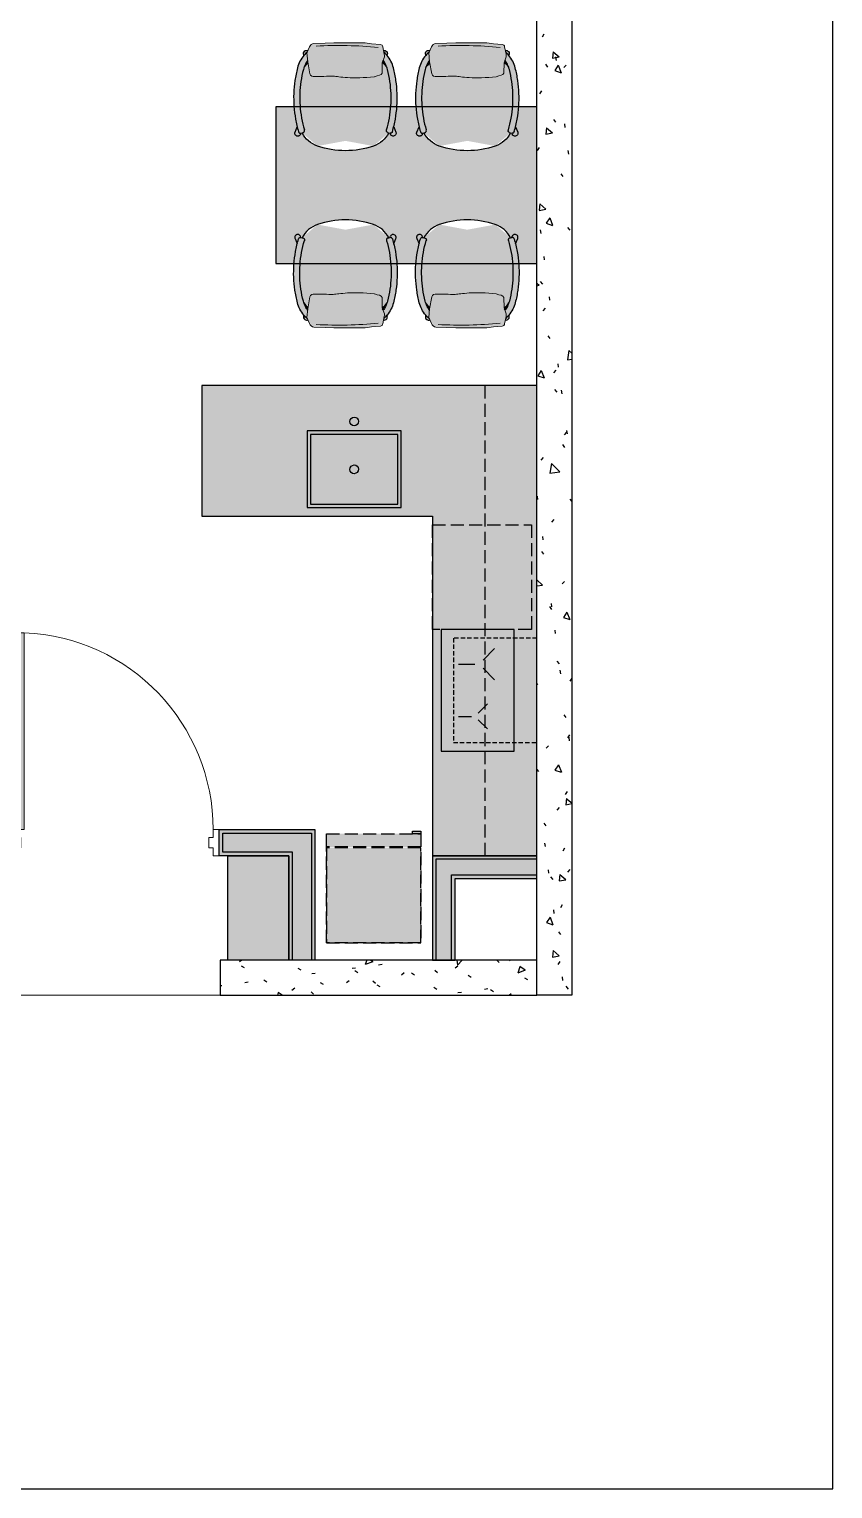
# Model space of a CAD drawing. Header units: millimetres. Extents: x 138979 to 257434, y 2210 to 57479.
# Drawn here: x 229432 to 234049, y 42629 to 51011 of the extents above; entities that cross this region are included whole.
import ezdxf
from ezdxf.lldxf.tags import DXFTag

# ---------------------------------------------------------------- set-up
doc = ezdxf.new("R2010")
doc.units = ezdxf.units.MM
doc.linetypes.add('( Hidden )', pattern=[0.375, 0.25, -0.125])
doc.linetypes.add('DASH', pattern=[0.35, 0.25, -0.1])
for name, color, linetype, lineweight in [('DOOR', 8, 'Continuous', 9), ('DOOR-CUT', 6, 'Continuous', 9), ('FLOOR', 6, 'Continuous', 9), ('WALL-RETCUT-1', 1, 'Continuous', 25)]:
    doc.layers.add(name, color=color, linetype=linetype, lineweight=lineweight)
doc.layers.add('GAR-DOOR', color=4, linetype='Continuous')
doc.layers.add('GAR-FFE', color=1, linetype='Continuous')
tags = doc.linetypes.add('HIDDEN1', pattern=[0.2, 0.1, -0.1]).pattern_tags.tags
tags[6:7] = [DXFTag(74, 4), DXFTag(75, 0), DXFTag(340, '0'), DXFTag(46, 1.0), DXFTag(50, 0.0), DXFTag(44, 0.0), DXFTag(45, 0.0)]
tags[4:5] = [DXFTag(74, 4), DXFTag(75, 0), DXFTag(340, '0'), DXFTag(46, 1.0), DXFTag(50, 0.0), DXFTag(44, 0.0), DXFTag(45, 0.0)]

# ---------------------------------------------------------------- blocks, each defined once
blk = doc.blocks.new('A$C23cfd314')
at = {"layer": 'GAR-FFE', "true_color": 0xffffff}
h = blk.add_hatch(color=7, dxfattribs=at)
h.dxf.hatch_style = 1
edge = h.paths.add_edge_path()
edge.add_arc((113.5, 48.4), 65, 155.81742, 169.50664)
edge.add_line((49.6, 60.3), (42.6, 57.3))
edge.add_ellipse((49.2, 41.7), major_axis=(6.6, -15.7), ratio=0.998049, start_angle=180, end_angle=360)
edge.add_line((55.8, 26), (85.8, 38.7))
edge.add_spline(control_points=[(85.8, 38.7), (100.5, 35), (115.3, 31.8), (154.6, 24.8), (179.1, 21.7), (228.4, 18.3), (253.2, 17.9), (302.6, 19.7), (327.2, 22), (376.1, 29.1), (400.4, 34), (424.3, 40.2)], knot_values=[2.898136, 2.898136, 2.898136, 2.898136, 2.964016, 2.964016, 3.071487, 3.071487, 3.178959, 3.178959, 3.28643, 3.28643, 3.393902, 3.393902, 3.393902, 3.393902], degree=3, periodic=0)
edge.add_spline(control_points=[(424.3, 40.2), (437.4, 43.5), (450, 48.4), (474, 60.7), (485.2, 68.2), (502.2, 82.6), (508.5, 88.8), (514.3, 95.3)], knot_values=[3.393902, 3.393902, 3.393902, 3.393902, 3.618366, 3.618366, 3.842831, 3.842831, 3.989145, 3.989145, 3.989145, 3.989145], degree=3, periodic=0)
edge.add_line((497.1, 78.2), (498, 77.6))
edge.add_ellipse((507.2, 91.9), major_axis=(9.2, 14.3), ratio=0.992115, start_angle=180, end_angle=320.11243)
edge.add_line((523.4, 97.1), (544.8, 101.2))
edge.add_arc((542.9, 117), 15.9, 276.83963, 353.17488)
edge.add_line((558.6, 115.1), (563.3, 165.9))
edge.add_line((563.3, 165.9), (567.9, 203.2))
edge.add_line((567.9, 203.2), (568, 381.7))
edge.add_line((568, 381.7), (566.8, 432.6))
edge.add_line((566.8, 432.6), (564.1, 496.5))
edge.add_arc((534.4, 493.3), 29.9, 366.21275, 430.73757)
edge.add_line((544.3, 521.5), (522.1, 531.3))
edge.add_ellipse((507.3, 539.6), major_axis=(9.2, -14.3), ratio=0.992115, start_angle=28.28444, end_angle=90.14941)
edge.add_ellipse((507.2, 539.7), major_axis=(-9.2, 14.3), ratio=0.992115, start_angle=269.85059, end_angle=360)
edge.add_line((498, 554), (497, 553.4))
edge.add_spline(control_points=[(516.5, 533.8), (510.1, 541.3), (503.1, 548.3), (485.2, 563.4), (474, 570.9), (450, 583.3), (437.4, 588.1), (424.3, 591.5)], knot_values=[5.417489, 5.417489, 5.417489, 5.417489, 5.581947, 5.581947, 5.806412, 5.806412, 6.030876, 6.030876, 6.030876, 6.030876], degree=3, periodic=0)
edge.add_spline(control_points=[(424.3, 591.5), (400.4, 597.6), (376.1, 602.5), (327.2, 609.7), (302.6, 611.9), (253.2, 613.8), (228.4, 613.4), (179.1, 609.9), (154.6, 606.8), (115.3, 599.8), (100.5, 596.6), (85.8, 593)], knot_values=[6.030876, 6.030876, 6.030876, 6.030876, 6.138348, 6.138348, 6.245819, 6.245819, 6.353291, 6.353291, 6.460762, 6.460762, 6.526642, 6.526642, 6.526642, 6.526642], degree=3, periodic=0)
edge.add_line((85.8, 593), (54.8, 606.1))
edge.add_spline(control_points=[(55.8, 605.6), (54.4, 606.2), (53, 606.6), (49.7, 607.1), (47.9, 607), (44.3, 606.4), (42.6, 605.7), (39.4, 604), (37.9, 602.9), (35.5, 600.2), (34.5, 598.7), (33, 595.4), (32.5, 593.6), (32.1, 590), (32.2, 588.2), (32.9, 584.6), (33.6, 582.9), (35.4, 579.8), (36.6, 578.4), (39.3, 576), (40.9, 575), (42.6, 574.3)], knot_values=[3.539917, 3.539917, 3.539917, 3.539917, 3.801201, 3.801201, 4.121023, 4.121023, 4.441127, 4.441127, 4.761471, 4.761471, 5.08192, 5.08192, 5.402296, 5.402296, 5.72245, 5.72245, 6.042321, 6.042321, 6.36196, 6.36196, 6.68151, 6.68151, 6.68151, 6.68151], degree=3, periodic=0)
edge.add_line((42.6, 574.3), (49.6, 571.4))
edge.add_arc((113.5, 583.2), 65, 190.49336, 203.83826)
edge.add_spline(control_points=[(54, 556.9), (54.1, 556.8), (54.1, 556.7), (54.2, 556.5), (54.3, 556.4), (54.5, 556), (54.6, 555.7), (55.1, 555), (55.4, 554.5), (56.7, 553.3), (57.2, 552.9), (58.5, 552.1), (59, 551.8), (60.7, 551.2), (63.5, 550.6), (68, 551.9)], knot_values=[1.268875, 1.268875, 1.268875, 1.268875, 1.293294, 1.293294, 1.317713, 1.317713, 1.342133, 1.342133, 1.366552, 1.366552, 1.37702, 1.37702, 1.382899, 1.382899, 1.390971, 1.390971, 1.390971, 1.390971], degree=3, periodic=0)
edge.add_spline(control_points=[(67.9, 551.9), (90.5, 558.5), (113.3, 563.9), (159.5, 572.2), (182.8, 575.1), (229.6, 578.4), (253.1, 578.7), (300, 577), (323.4, 574.8), (369.8, 568.1), (392.9, 563.4), (415.6, 557.6)], knot_values=[6.030876, 6.030876, 6.030876, 6.030876, 6.138348, 6.138348, 6.245819, 6.245819, 6.353291, 6.353291, 6.460762, 6.460762, 6.568233, 6.568233, 6.568233, 6.568233], degree=3, periodic=0)
edge.add_spline(control_points=[(415.6, 557.6), (418.9, 556.7), (422.2, 555.7), (425.5, 554.7)], knot_values=[5.959729, 5.959729, 5.959729, 5.959729, 6.030876, 6.030876, 6.030876, 6.030876], degree=3, periodic=0)
edge.add_ellipse((337.6, 426.6), major_axis=(0, 155.4), ratio=0.999391, start_angle=312.22805, end_angle=325.5322, ccw=False)
edge.add_line((452.6, 531), (390.8, 520.2))
edge.add_spline(control_points=[(390.8, 520.2), (378.5, 517.5), (373.3, 504.2), (374.3, 491.1)], knot_values=[0, 0, 0, 0, 28.416842, 28.416842, 28.416842, 28.416842], degree=3, periodic=0)
edge.add_spline(control_points=[(374.3, 491.1), (374.3, 491.1), (374.1, 432.3), (380.2, 390.1), (365.7, 321), (366.8, 207.4), (373.3, 149.9)], knot_values=[0, 0, 0, 0, 1, 2, 3, 4, 4, 4, 4], degree=3, periodic=0)
edge.add_spline(control_points=[(373.2, 149.3), (381.8, 127.2), (380.4, 109.8), (394.4, 105.7)], knot_values=[0, 0, 0, 0, 30.05601, 30.05601, 30.05601, 30.05601], degree=3, periodic=0)
edge.add_line((394.4, 105.7), (453.3, 104.4))
edge.add_line((453.3, 104.4), (455.3, 103.7))
edge.add_ellipse((337.6, 205.1), major_axis=(0, -155.4), ratio=0.999391, start_angle=34.4678, end_angle=49.28609, ccw=False)
edge.add_spline(control_points=[(425.5, 77), (422.2, 75.9), (418.9, 74.9), (415.6, 74.1)], knot_values=[3.393902, 3.393902, 3.393902, 3.393902, 3.465049, 3.465049, 3.465049, 3.465049], degree=3, periodic=0)
edge.add_spline(control_points=[(415.6, 74.1), (392.9, 68.2), (369.8, 63.6), (323.4, 56.8), (300, 54.7), (253.1, 52.9), (229.6, 53.3), (182.8, 56.6), (159.5, 59.5), (113.3, 67.8), (90.5, 73.1), (68, 79.7)], knot_values=[2.856621, 2.856621, 2.856621, 2.856621, 2.964092, 2.964092, 3.071564, 3.071564, 3.179035, 3.179035, 3.286506, 3.286506, 3.393902, 3.393902, 3.393902, 3.393902], degree=3, periodic=0)
edge.add_spline(control_points=[(68, 79.7), (63.5, 81.1), (60.7, 80.5), (59, 79.8), (58.5, 79.6), (57.2, 78.8), (56.7, 78.3), (55.4, 77.1), (55.1, 76.6), (54.6, 75.9), (54.5, 75.7), (54.3, 75.3), (54.2, 75.1), (54.1, 74.9), (54.1, 74.8), (54, 74.7)], knot_values=[1.268875, 1.268875, 1.268875, 1.268875, 1.276947, 1.276947, 1.282826, 1.282826, 1.293294, 1.293294, 1.317713, 1.317713, 1.342133, 1.342133, 1.366552, 1.366552, 1.390971, 1.390971, 1.390971, 1.390971], degree=3, periodic=0)
edge = h.paths.add_edge_path(flags=16)
edge.add_spline(control_points=[(49.2, 58.4), (49.2, 58.4), (49.2, 58.4), (49.2, 58.3), (49.2, 58.2), (49.2, 57.9), (49.2, 57.7), (49.1, 57.2), (49.1, 56.9), (49.1, 56), (49.2, 55.4), (49.6, 53.9), (49.8, 53.2), (50.6, 51.6), (51, 50.9), (52.3, 49.5), (53.4, 47.7), (58.1, 46.2)], knot_values=[4.541312, 4.541312, 4.541312, 4.541312, 4.545308, 4.545308, 4.569728, 4.569728, 4.594147, 4.594147, 4.618566, 4.618566, 4.639241, 4.639241, 4.650376, 4.650376, 4.657683, 4.657683, 4.663408, 4.663408, 4.663408, 4.663408], degree=3, periodic=0)
edge = h.paths.add_edge_path(flags=16)
edge.add_spline(control_points=[(49.2, 573.2), (49.2, 573.2), (49.2, 573.2), (49.2, 573.4), (49.2, 573.5), (49.2, 573.8), (49.2, 573.9), (49.1, 574.4), (49.1, 574.7), (49.1, 575.7), (49.2, 576.2), (49.6, 577.8), (49.8, 578.5), (50.6, 580.1), (51, 580.8), (52.3, 582.2), (53.4, 583.9), (58.1, 585.5)], knot_values=[4.541312, 4.541312, 4.541312, 4.541312, 4.545308, 4.545308, 4.569728, 4.569728, 4.594147, 4.594147, 4.618566, 4.618566, 4.639241, 4.639241, 4.650376, 4.650376, 4.657683, 4.657683, 4.663408, 4.663408, 4.663408, 4.663408], degree=3, periodic=0)
h = blk.add_hatch(color=7, dxfattribs=at)
h.dxf.hatch_style = 1
edge = h.paths.add_edge_path()
edge.add_spline(control_points=[(58.1, 46.2), (67.3, 43.5), (76.5, 41), (85.8, 38.7)], knot_values=[2.856544, 2.856544, 2.856544, 2.856544, 2.898136, 2.898136, 2.898136, 2.898136], degree=3, periodic=0)
edge.add_line((85.8, 38.7), (55.8, 26))
edge.add_ellipse((49.2, 41.7), major_axis=(6.6, -15.7), ratio=0.998049, start_angle=180, end_angle=360, ccw=False)
edge.add_line((42.6, 57.3), (49.6, 60.3))
edge.add_arc((113.5, 48.4), 65, 169.50664, 171.16943)
edge.add_spline(control_points=[(49.2, 58.4), (49.2, 58.4), (49.2, 58.4), (49.2, 58.3), (49.2, 58.2), (49.2, 57.9), (49.2, 57.7), (49.1, 57.2), (49.1, 56.9), (49.1, 56), (49.2, 55.4), (49.6, 53.9), (49.8, 53.2), (50.6, 51.6), (51, 50.9), (52.3, 49.5), (53.4, 47.7), (58.1, 46.2)], knot_values=[4.541312, 4.541312, 4.541312, 4.541312, 4.545308, 4.545308, 4.569728, 4.569728, 4.594147, 4.594147, 4.618566, 4.618566, 4.639241, 4.639241, 4.650376, 4.650376, 4.657683, 4.657683, 4.663408, 4.663408, 4.663408, 4.663408], degree=3, periodic=0)
edge = h.paths.add_edge_path()
edge.add_spline(control_points=[(42.6, 574.3), (40.9, 575), (39.3, 576), (36.6, 578.4), (35.4, 579.8), (33.6, 582.9), (32.9, 584.6), (32.2, 588.2), (32.1, 590), (32.5, 593.6), (33, 595.4), (34.5, 598.7), (35.5, 600.2), (37.9, 602.9), (39.4, 604), (42.6, 605.7), (44.3, 606.4), (47.9, 607), (49.7, 607.1), (53, 606.6), (54.4, 606.2), (55.8, 605.6)], knot_values=[3.539917, 3.539917, 3.539917, 3.539917, 3.859467, 3.859467, 4.179106, 4.179106, 4.498977, 4.498977, 4.819131, 4.819131, 5.139507, 5.139507, 5.459956, 5.459956, 5.7803, 5.7803, 6.100404, 6.100404, 6.420226, 6.420226, 6.68151, 6.68151, 6.68151, 6.68151], degree=3, periodic=0)
edge.add_line((55.8, 605.6), (85.8, 593))
edge.add_spline(control_points=[(85.8, 593), (76.5, 590.7), (67.3, 588.2), (58.1, 585.5)], knot_values=[6.526642, 6.526642, 6.526642, 6.526642, 6.568233, 6.568233, 6.568233, 6.568233], degree=3, periodic=0)
edge.add_spline(control_points=[(58.1, 585.5), (53.4, 583.9), (52.3, 582.2), (51, 580.8), (50.6, 580.1), (49.8, 578.5), (49.6, 577.8), (49.2, 576.2), (49.1, 575.7), (49.1, 574.7), (49.1, 574.4), (49.2, 573.9), (49.2, 573.8), (49.2, 573.5), (49.2, 573.4), (49.2, 573.2), (49.2, 573.2), (49.2, 573.2)], knot_values=[4.541312, 4.541312, 4.541312, 4.541312, 4.547037, 4.547037, 4.554345, 4.554345, 4.565479, 4.565479, 4.586154, 4.586154, 4.610574, 4.610574, 4.634993, 4.634993, 4.659412, 4.659412, 4.663408, 4.663408, 4.663408, 4.663408], degree=3, periodic=0)
edge.add_arc((113.5, 583.2), 65, 188.65076, 190.49336)
edge.add_line((49.6, 571.4), (42.6, 574.3))
h = blk.add_hatch(color=7, dxfattribs=at)
h.dxf.hatch_style = 1
edge = h.paths.add_edge_path()
edge.add_spline(control_points=[(67.9, 551.9), (90.5, 558.5), (113.3, 563.9), (159.5, 572.2), (182.8, 575.1), (229.6, 578.4), (253.1, 578.7), (300, 577), (323.4, 574.8), (369.8, 568.1), (392.9, 563.4), (415.6, 557.6)], knot_values=[6.030876, 6.030876, 6.030876, 6.030876, 6.138348, 6.138348, 6.245819, 6.245819, 6.353291, 6.353291, 6.460762, 6.460762, 6.568233, 6.568233, 6.568233, 6.568233], degree=3, periodic=0)
edge.add_spline(control_points=[(415.6, 557.6), (418.9, 556.7), (422.2, 555.7), (425.5, 554.7)], knot_values=[5.959729, 5.959729, 5.959729, 5.959729, 6.030876, 6.030876, 6.030876, 6.030876], degree=3, periodic=0)
edge.add_ellipse((337.6, 426.6), major_axis=(0, 155.4), ratio=0.999391, start_angle=312.22805, end_angle=325.5322, ccw=False)
edge.add_line((452.6, 531), (390.8, 520.2))
edge.add_spline(control_points=[(390.8, 520.2), (378.5, 517.5), (373.3, 504.2), (374.3, 491.1)], knot_values=[0, 0, 0, 0, 28.416842, 28.416842, 28.416842, 28.416842], degree=3, periodic=0)
edge.add_spline(control_points=[(374.3, 491.1), (374.3, 491.1), (374.1, 432.3), (380.2, 390.1), (365.7, 321), (366.8, 207.4), (373.3, 149.9)], knot_values=[0, 0, 0, 0, 1, 2, 3, 4, 4, 4, 4], degree=3, periodic=0)
edge.add_spline(control_points=[(373.2, 149.3), (381.8, 127.2), (380.4, 109.8), (394.4, 105.7)], knot_values=[0, 0, 0, 0, 30.05601, 30.05601, 30.05601, 30.05601], degree=3, periodic=0)
edge.add_line((394.4, 105.7), (453.3, 104.4))
edge.add_line((453.3, 104.4), (455.3, 103.7))
edge.add_ellipse((337.6, 205.1), major_axis=(0, -155.4), ratio=0.999391, start_angle=34.4678, end_angle=49.28609, ccw=False)
edge.add_spline(control_points=[(425.5, 77), (422.2, 75.9), (418.9, 74.9), (415.6, 74.1)], knot_values=[3.393902, 3.393902, 3.393902, 3.393902, 3.465049, 3.465049, 3.465049, 3.465049], degree=3, periodic=0)
edge.add_spline(control_points=[(415.6, 74.1), (392.9, 68.2), (369.8, 63.6), (323.4, 56.8), (300, 54.7), (253.1, 52.9), (229.6, 53.3), (182.8, 56.6), (159.5, 59.5), (113.3, 67.8), (90.5, 73.1), (68, 79.7)], knot_values=[2.856621, 2.856621, 2.856621, 2.856621, 2.964092, 2.964092, 3.071564, 3.071564, 3.179035, 3.179035, 3.286506, 3.286506, 3.393902, 3.393902, 3.393902, 3.393902], degree=3, periodic=0)
edge.add_spline(control_points=[(68, 79.7), (63.5, 81.1), (60.7, 80.5), (59, 79.8), (58.5, 79.6), (57.2, 78.8), (56.7, 78.3), (55.4, 77.1), (55.1, 76.6), (54.6, 75.9), (54.5, 75.7), (54.3, 75.3), (54.2, 75.1), (54.1, 74.9), (54.1, 74.8), (54, 74.7)], knot_values=[1.268875, 1.268875, 1.268875, 1.268875, 1.276947, 1.276947, 1.282826, 1.282826, 1.293294, 1.293294, 1.317713, 1.317713, 1.342133, 1.342133, 1.366552, 1.366552, 1.390971, 1.390971, 1.390971, 1.390971], degree=3, periodic=0)
edge.add_arc((113.5, 48.4), 65, 155.47155, 163.41429)
edge.add_ellipse((122.4, 205.1), major_axis=(0, -155.4), ratio=0.999391, start_angle=288.77952, end_angle=332.71117, ccw=False)
edge.add_ellipse((447.9, 315.8), major_axis=(0, 499.4), ratio=0.999391, start_angle=71.22048, end_angle=108.77952, ccw=False)
edge.add_ellipse((122.4, 426.6), major_axis=(0, 155.4), ratio=0.999391, start_angle=27.28883, end_angle=71.22048, ccw=False)
edge.add_arc((113.5, 583.2), 65, 196.58571, 203.83826)
edge.add_spline(control_points=[(54, 556.9), (54.1, 556.8), (54.1, 556.7), (54.2, 556.5), (54.3, 556.4), (54.5, 556), (54.6, 555.7), (55.1, 555), (55.4, 554.5), (56.7, 553.3), (57.2, 552.9), (58.5, 552.1), (59, 551.8), (60.7, 551.2), (63.5, 550.6), (68, 551.9)], knot_values=[1.268875, 1.268875, 1.268875, 1.268875, 1.293294, 1.293294, 1.317713, 1.317713, 1.342133, 1.342133, 1.366552, 1.366552, 1.37702, 1.37702, 1.382899, 1.382899, 1.390971, 1.390971, 1.390971, 1.390971], degree=3, periodic=0)
h = blk.add_hatch(color=7, dxfattribs=at)
h.dxf.hatch_style = 1
edge = h.paths.add_edge_path()
edge.add_spline(control_points=[(425.5, 554.7), (432.5, 552.3), (439.3, 549.4), (452.9, 542.4), (459.7, 538.2), (466, 533.5)], knot_values=[5.643126, 5.643126, 5.643126, 5.643126, 5.796443, 5.796443, 5.959729, 5.959729, 5.959729, 5.959729], degree=3, periodic=0)
edge.add_line((466, 533.5), (464.6, 532.6))
edge.add_line((464.6, 532.6), (458.6, 532))
edge.add_line((458.6, 532), (452.6, 531))
edge.add_ellipse((337.6, 426.6), major_axis=(0, 155.4), ratio=0.999391, start_angle=312.22805, end_angle=325.5322)
h = blk.add_hatch(color=7, dxfattribs=at)
h.dxf.hatch_style = 1
edge = h.paths.add_edge_path()
edge.add_line((455.3, 103.7), (459.8, 102.2))
edge.add_line((459.8, 102.2), (459.9, 102))
edge.add_line((459.9, 102), (466, 98.2))
edge.add_spline(control_points=[(466, 98.2), (459.7, 93.5), (452.9, 89.3), (439.3, 82.2), (432.5, 79.3), (425.5, 77)], knot_values=[3.465049, 3.465049, 3.465049, 3.465049, 3.628335, 3.628335, 3.781652, 3.781652, 3.781652, 3.781652], degree=3, periodic=0)
edge.add_ellipse((337.6, 205.1), major_axis=(0, -155.4), ratio=0.999391, start_angle=34.4678, end_angle=49.28609)
at = {"layer": 'GAR-FFE'}
for p, q in [((55.8, 605.6), (85.8, 593)), ((49.6, 571.4), (42.6, 574.3)), ((464.6, 532.6), (466, 533.5)), ((498, 554), (497.1, 553.4)), ((459.9, 102), (459.8, 102.2)), ((459.8, 102.2), (459.9, 102)), ((466, 98.2), (459.9, 102)), ((49.6, 60.3), (42.6, 57.3)), ((85.8, 38.7), (55.8, 26)), ((497.1, 78.3), (498, 77.6))]:
    blk.add_line(p, q, dxfattribs=at)
at = {"layer": 'GAR-FFE', "lineweight": 9}
for p, q in [((458.6, 532), (390.8, 520.2)), ((458.6, 532), (509.9, 536.8)), ((509.9, 536.8), (544.3, 521.5)), ((564.1, 496.5), (566.8, 432.6)), ((566.8, 432.6), (568, 381.7)), ((568, 381.7), (567.9, 203.2)), ((567.9, 203.2), (563.3, 165.9)), ((394.4, 105.7), (453.3, 104.4)), ((488.1, 92.2), (453.3, 104.4)), ((544.8, 101.2), (502.7, 93.1)), ((563.3, 165.9), (558.6, 115.1))]:
    blk.add_line(p, q, dxfattribs=at)
at = {"layer": 'GAR-FFE'}
for centre, start, end in [((113.5, 583.2), 188.83057, 203.83826), ((113.5, 48.4), 156.16174, 171.16943)]:
    blk.add_arc(centre, 65, start, end, dxfattribs=at)
at = {"layer": 'GAR-FFE', "lineweight": 9}
for centre, radius, start, end in [((534.4, 493.3), 29.9, 6.21275, 70.73757), ((-1840.4, 357.9), 2393.3, 354.46435, 3.01267), ((542.9, 117), 15.9, 276.83963, 353.17488)]:
    blk.add_arc(centre, radius, start, end, dxfattribs=at)
at = {"layer": 'GAR-FFE', "extrusion": (0, 0, -1)}
for centre, major_axis, ratio, start_param, end_param in [((122.4, 426.6), (0, 155.4), 0.999391, 5.040153, 5.806923), ((337.6, 426.6), (0, -155.4), 0.999391, 3.743152, 3.97537), ((337.6, 426.6), (0, 155.4), 0.999391, 0.60156, 0.833778), ((507.2, 539.7), (-9.2, 14.3), 0.992115, 0, 1.573404), ((507.3, 539.6), (9.2, -14.3), 0.992115, 4.709781, 5.789529), ((447.9, 315.8), (0, 499.4), 0.999391, 4.384625, 5.040153), ((122.4, 205.1), (0, 155.4), 0.999391, 3.617873, 4.384625), ((122.4, 205.1), (0, -155.4), 0.999391, 0.47628, 1.243032), ((337.6, 205.1), (0, -155.4), 0.999391, 5.422981, 5.681626), ((507.2, 91.9), (9.2, 14.3), 0.992115, 0.69617, 3.141593), ((49.2, 41.7), (6.6, -15.7), 0.998049, 0, 3.141593)]:
    blk.add_ellipse(centre, major_axis=major_axis, ratio=ratio, start_param=start_param, end_param=end_param, dxfattribs=at)
at = {"layer": 'GAR-FFE'}
for points, knots in [([(42.6, 574.3), (40.9, 575), (39.3, 576), (36.6, 578.4), (35.4, 579.8), (33.6, 582.9), (32.9, 584.6), (32.2, 588.2), (32.1, 590), (32.5, 593.6), (33, 595.4), (34.5, 598.7), (35.5, 600.2), (37.9, 602.9), (39.4, 604), (42.6, 605.7), (44.3, 606.4), (47.9, 607), (49.7, 607.1), (53, 606.6), (54.4, 606.2), (55.8, 605.6)], [3.539917, 3.539917, 3.539917, 3.539917, 3.859467, 3.859467, 4.179106, 4.179106, 4.498977, 4.498977, 4.819131, 4.819131, 5.139507, 5.139507, 5.459956, 5.459956, 5.7803, 5.7803, 6.100404, 6.100404, 6.420226, 6.420226, 6.68151, 6.68151, 6.68151, 6.68151]), ([(424.3, 591.5), (400.4, 597.6), (376.1, 602.5), (327.2, 609.7), (302.6, 611.9), (253.2, 613.8), (228.4, 613.4), (179.1, 609.9), (154.6, 606.8), (105.9, 598.1), (81.8, 592.4), (58.1, 585.5)], [6.0308764, 6.0308764, 6.0308764, 6.0308764, 6.1383478, 6.1383478, 6.2458192, 6.2458192, 6.3532907, 6.3532907, 6.4607621, 6.4607621, 6.5682335, 6.5682335, 6.5682335, 6.5682335]), ([(516.5, 533.8), (510.1, 541.3), (503.1, 548.3), (485.2, 563.4), (474, 570.9), (450, 583.3), (437.4, 588.1), (424.3, 591.5)], [5.4174888, 5.4174888, 5.4174888, 5.4174888, 5.5819472, 5.5819472, 5.8064118, 5.8064118, 6.0308764, 6.0308764, 6.0308764, 6.0308764]), ([(58.1, 585.5), (53.4, 583.9), (52.3, 582.2), (51, 580.8), (50.6, 580.1), (49.8, 578.5), (49.6, 577.8), (49.2, 576.2), (49.1, 575.7), (49.1, 574.7), (49.1, 574.4), (49.2, 573.9), (49.2, 573.8), (49.2, 573.5), (49.2, 573.4), (49.2, 573.2), (49.2, 573.2), (49.2, 573.2)], [4.5413122, 4.5413122, 4.5413122, 4.5413122, 4.5470374, 4.5470374, 4.5543446, 4.5543446, 4.5654793, 4.5654793, 4.5861544, 4.5861544, 4.6105736, 4.6105736, 4.6349929, 4.6349929, 4.6594121, 4.6594121, 4.6634084, 4.6634084, 4.6634084, 4.6634084]), ([(54, 556.9), (54.1, 556.8), (54.1, 556.7), (54.2, 556.5), (54.3, 556.4), (54.5, 556), (54.6, 555.7), (55.1, 555), (55.4, 554.5), (56.7, 553.3), (57.2, 552.9), (58.5, 552.1), (59, 551.8), (60.7, 551.2), (63.5, 550.6), (68, 551.9)], [1.2688748, 1.2688748, 1.2688748, 1.2688748, 1.2932941, 1.2932941, 1.3177133, 1.3177133, 1.3421326, 1.3421326, 1.3665518, 1.3665518, 1.3770202, 1.3770202, 1.3828989, 1.3828989, 1.390971, 1.390971, 1.390971, 1.390971]), ([(415.6, 557.6), (392.9, 563.4), (369.8, 568.1), (323.4, 574.8), (300, 577), (253.1, 578.7), (229.6, 578.4), (182.8, 575.1), (159.5, 572.2), (113.3, 563.9), (90.5, 558.5), (67.9, 551.9)], [6.0308764, 6.0308764, 6.0308764, 6.0308764, 6.1383478, 6.1383478, 6.2458192, 6.2458192, 6.3532907, 6.3532907, 6.4607621, 6.4607621, 6.5682335, 6.5682335, 6.5682335, 6.5682335]), ([(466.9, 532.8), (460.3, 537.8), (453.3, 542.2), (436.3, 551), (426.1, 554.9), (415.6, 557.6)], [5.6353629, 5.6353629, 5.6353629, 5.6353629, 5.8064118, 5.8064118, 6.0308764, 6.0308764, 6.0308764, 6.0308764]), ([(415.6, 74.1), (426.1, 76.8), (436.3, 80.7), (453.5, 89.6), (460.8, 94.2), (467.6, 99.4)], [3.3939015, 3.3939015, 3.3939015, 3.3939015, 3.6183662, 3.6183662, 3.7956701, 3.7956701, 3.7956701, 3.7956701]), ([(424.3, 40.2), (437.4, 43.5), (450, 48.4), (474, 60.7), (485.2, 68.2), (502.2, 82.6), (508.5, 88.8), (514.3, 95.3)], [3.3939015, 3.3939015, 3.3939015, 3.3939015, 3.6183662, 3.6183662, 3.8428308, 3.8428308, 3.9891452, 3.9891452, 3.9891452, 3.9891452]), ([(58.1, 46.2), (53.4, 47.7), (52.3, 49.5), (51, 50.9), (50.6, 51.6), (49.8, 53.2), (49.6, 53.9), (49.2, 55.4), (49.1, 56), (49.1, 56.9), (49.1, 57.2), (49.2, 57.7), (49.2, 57.9), (49.2, 58.2), (49.2, 58.3), (49.2, 58.4), (49.2, 58.4), (49.2, 58.4)], [4.5413122, 4.5413122, 4.5413122, 4.5413122, 4.5470374, 4.5470374, 4.5543446, 4.5543446, 4.5654793, 4.5654793, 4.5861544, 4.5861544, 4.6105736, 4.6105736, 4.6349929, 4.6349929, 4.6594121, 4.6594121, 4.6634084, 4.6634084, 4.6634084, 4.6634084]), ([(54, 74.7), (54.1, 74.8), (54.1, 74.9), (54.2, 75.1), (54.3, 75.3), (54.5, 75.7), (54.6, 75.9), (55.1, 76.6), (55.4, 77.1), (56.7, 78.3), (57.2, 78.8), (58.5, 79.6), (59, 79.8), (60.7, 80.5), (63.5, 81.1), (68, 79.7)], [1.2688748, 1.2688748, 1.2688748, 1.2688748, 1.2932941, 1.2932941, 1.3177133, 1.3177133, 1.3421326, 1.3421326, 1.3665518, 1.3665518, 1.3770202, 1.3770202, 1.3828989, 1.3828989, 1.390971, 1.390971, 1.390971, 1.390971]), ([(58.1, 46.2), (81.8, 39.2), (105.9, 33.5), (154.6, 24.8), (179.1, 21.7), (228.4, 18.3), (253.2, 17.9), (302.6, 19.7), (327.2, 22), (376.1, 29.1), (400.4, 34), (424.3, 40.2)], [2.8565445, 2.8565445, 2.8565445, 2.8565445, 2.9640159, 2.9640159, 3.0714873, 3.0714873, 3.1789587, 3.1789587, 3.2864301, 3.2864301, 3.3939015, 3.3939015, 3.3939015, 3.3939015]), ([(68, 79.7), (90.5, 73.1), (113.3, 67.8), (159.5, 59.5), (182.8, 56.6), (229.6, 53.3), (253.1, 52.9), (300, 54.7), (323.4, 56.8), (369.8, 63.6), (392.9, 68.2), (415.6, 74.1)], [2.8566208, 2.8566208, 2.8566208, 2.8566208, 2.9640159, 2.9640159, 3.0714873, 3.0714873, 3.1789587, 3.1789587, 3.2864301, 3.2864301, 3.3939015, 3.3939015, 3.3939015, 3.3939015])]:
    blk.add_open_spline(points, degree=3, knots=knots, dxfattribs=at)
at = {"layer": 'GAR-FFE', "lineweight": 9}
for points in [[(390.8, 520.2), (378.5, 517.5), (373.3, 504.2), (374.3, 491.1)], [(373.3, 149.9), (366.8, 207.4), (365.7, 321), (380.2, 390.1), (374.1, 432.3), (374.3, 491.1), (374.3, 491.1)], [(373.2, 149.3), (381.8, 127.2), (380.4, 109.8), (394.4, 105.7)], [(502.7, 93.1), (497.6, 91.6), (494.6, 91.4), (488.1, 92.2)]]:
    blk.add_open_spline(points, degree=3, dxfattribs=at)
blk = doc.blocks.new('AM FDN Fire rated single leaf solid door _host control_ - FD _1200 X 2400 1HR_-5623473-L36-L44_ L47-L59 _HIGH STACK_ WIP')
at = {"layer": 'DOOR'}
blk.add_hatch(color=256, dxfattribs=at).paths.add_polyline_path([(565, -75), (520, -75), (520, -1205), (565, -1205)])
at = {"layer": 'DOOR-CUT'}
for p, q in [((-600, 75), (-565, 75)), ((-600, -75), (-600, 75)), ((-565, 75), (-565, 30)), ((-565, 30), (-540, 30)), ((-540, 30), (-540, -30)), ((540, 30), (565, 30)), ((540, -30), (540, 30)), ((565, 75), (600, 75)), ((565, 30), (565, 75)), ((600, 75), (600, -75)), ((-565, -75), (-600, -75)), ((-540, -30), (-565, -30)), ((-565, -30), (-565, -75)), ((520, -75), (565, -75)), ((520, -1205), (520, -75)), ((565, -30), (540, -30)), ((565, -75), (565, -30)), ((565, -75), (565, -1205)), ((600, -75), (565, -75)), ((565, -1205), (520, -1205))]:
    blk.add_line(p, q, dxfattribs=at)
blk.add_arc((564.9, -76), 1129.9, 179.94879, 267.72348, dxfattribs=at)
blk = doc.blocks.new('Type C1')
h = blk.add_hatch()
h.set_pattern_fill('FP_109', color=256, angle=230, style=0, pattern_type=2)
h.set_pattern_definition([(320, (202370.35, 57809.8), (-38.254, -437.242), [45.72, -502.92]), (265, (202370.35, 57809.8), (458.537, 84.583), [36.576, -402.336]), (10.451, (202367.17, 57773.37), (420.28, -352.662), [38.856, -427.416]), (316.184, (202492.3, 57809.8), (-100.903, -650.59), [68.58, -754.38]), (6.636, (202483.86, 57755.6), (593.826, -569.766), [58.284, -641.124]), (261.184, (202492.3, 57809.8), (593.82, -569.772), [54.864, -603.504]), (291, (202461.8, 57748.85), (-245.437, -363.875), [45.72, -502.92]), (236, (202461.8, 57748.85), (442.052, -148.325), [36.576, -402.336]), (341.451, (202441.34, 57718.52), (196.611, -512.201), [38.856, -427.416]), (307.5, (202370.35, 57809.8), (202.9318, -7.4128), [20.117, -377.342, 20.117, -792.175]), (307.5, (202370.35, 57809.8), (202.9318, -7.4128), [-417.576, -388.315, 20.117, -383.743]), (277.5, (202370.35, 57809.8), (240.433, -160.367), [20.117, -212.75, 20.117, -522.122]), (277.5, (202370.35, 57809.8), (240.433, -160.367), [-252.984, -368.198, 20.117, -133.807]), (237.5, (202370.35, 57945.75), (-13.749, -325.4178), [20.117, -132.283, 20.117, -1086.307]), (237.5, (202370.35, 57945.75), (-13.749, -325.4178), [-172.517, -455.371, 20.117, -610.819]), (227.5, (202370.35, 58006.7), (61.0244, -355.51), [20.117, -178.003, 20.117, -743.712]), (227.5, (202370.35, 58006.7), (61.0244, -355.51), [-218.237, -295.656, 20.117, -427.939])])
h.paths.add_polyline_path([(210121.4, 57959.8), (210321.4, 57959.8), (210321.4, 48834.8), (210121.4, 48834.8), (210121.4, 57849.7)])
h = blk.add_hatch(color=9)
h.dxf.hatch_style = 1
h.paths.add_polyline_path([(208296.4, 49784.8), (208846.4, 49784.8), (208846.4, 49034.8), (208696.4, 49034.8), (208696.4, 49634.8), (208296.4, 49634.8)])
h = blk.add_hatch(color=9)
h.dxf.hatch_style = 1
h.paths.add_polyline_path([(210121.4, 49634.8), (209521.4, 49634.8), (209521.4, 49034.8), (209651.4, 49034.8), (209651.4, 49504.8), (210121.4, 49504.8)])
h = blk.add_hatch()
h.set_pattern_fill('FP_109', color=256, angle=140, style=0, pattern_type=2)
h.set_pattern_definition([(230, (212421.65, 48834.8), (-437.242, 38.254), [45.72, -502.92]), (175, (212421.65, 48834.8), (84.583, -458.537), [36.576, -402.336]), (280.451, (212385.2, 48838), (-352.66, -420.28), [38.856, -427.416]), (226.184, (212421.65, 48712.9), (-650.59, 100.9), [68.58, -754.38]), (276.636, (212367.44, 48721.3), (-569.77, -593.83), [58.28, -641.12]), (171.184, (212421.65, 48712.9), (-569.77, -593.82), [54.86, -603.5]), (201, (212360.7, 48743.37), (-363.875, 245.437), [45.72, -502.92]), (146, (212360.7, 48743.37), (-148.325, -442.05), [36.576, -402.336]), (251.451, (212330.37, 48763.8), (-512.2, -196.61), [38.856, -427.416]), (217.5, (212421.65, 48834.8), (-7.413, -202.932), [20.117, -377.342, 20.117, -792.175]), (217.5, (212421.65, 48834.8), (-7.413, -202.932), [-417.576, -388.315, 20.117, -383.743]), (187.5, (212421.65, 48834.8), (-160.367, -240.433), [20.117, -212.75, 20.117, -522.122]), (187.5, (212421.65, 48834.8), (-160.367, -240.433), [-252.984, -368.198, 20.117, -133.807]), (147.5, (212557.6, 48834.8), (-325.418, 13.749), [20.117, -132.283, 20.117, -1086.307]), (147.5, (212557.6, 48834.8), (-325.418, 13.749), [-172.517, -455.371, 20.117, -610.819]), (137.5, (212618.55, 48834.8), (-355.51, -61.024), [20.117, -178.003, 20.117, -743.712]), (137.5, (212618.55, 48834.8), (-355.51, -61.024), [-218.237, -295.656, 20.117, -427.94])])
h.paths.add_polyline_path([(208301.4, 49034.8), (208301.4, 48834.8), (210121.4, 48834.8), (210121.4, 49034.8)])
at = {"layer": 'FLOOR'}
blk.add_line((206996.4, 48834.8), (208301.4, 48834.8), dxfattribs=at)
at = {"layer": 'WALL-RETCUT-1'}
for points in [[(210321.4, 48834.8), (210121.4, 48834.8), (210121.4, 57959.8), (210321.4, 57959.8)], [(208846.4, 49784.8), (208846.4, 49034.8), (208696.4, 49034.8), (208696.4, 49634.8), (208296.4, 49634.8), (208296.4, 49784.8)], [(208826.4, 49764.8), (208826.4, 49034.8), (208716.4, 49034.8), (208716.4, 49654.8), (208316.4, 49654.8), (208316.4, 49764.8)], [(209521.4, 49634.8), (209521.4, 49034.8), (209651.4, 49034.8), (209651.4, 49504.8), (210121.4, 49504.8), (210121.4, 49634.8)], [(209541.4, 49614.8), (209541.4, 49034.8), (209631.4, 49034.8), (209631.4, 49524.8), (210121.4, 49524.8), (210121.4, 49614.8)], [(210121.4, 49034.8), (208301.4, 49034.8), (208301.4, 48834.8), (210121.4, 48834.8)]]:
    blk.add_lwpolyline(points, close=True, dxfattribs=at)
at = {"layer": 'DOOR', "rotation": 180}
blk.add_blockref('AM FDN Fire rated single leaf solid door _host control_ - FD _1200 X 2400 1HR_-5623473-L36-L44_ L47-L59 _HIGH STACK_ WIP', (207696.4, 49709.8), dxfattribs=at)
blk = doc.blocks.new('WDryer01')
at = {"layer": 'GAR-FFE', "true_color": 0xffffff}
h = blk.add_hatch(color=7, dxfattribs=at)
h.dxf.hatch_style = 1
h.paths.add_polyline_path([(202430.6, 47603.1), (202430.6, 47003.1), (202998.6, 47003.1), (202998.6, 47603.1)])
at = {"layer": 'GAR-FFE', "linetype": 'DASH', "ltscale": 300}
blk.add_lwpolyline([(202998.6, 47003.1), (202998.6, 47603.1), (202430.6, 47603.1), (202430.6, 47003.1)], close=True, dxfattribs=at)
blk = doc.blocks.new('Sink02')
at = {"layer": 'GAR-FFE', "true_color": 0xffffff}
h = blk.add_hatch(color=7, dxfattribs=at)
h.dxf.hatch_style = 1
h.paths.add_polyline_path([(234731.7, 48980.5), (234731.7, 48540.5), (235271.7, 48540.5), (235271.7, 48980.5)])
at = {"layer": 'GAR-FFE', "color": 8, "linetype": 'HIDDEN1', "ltscale": 100}
blk.add_lwpolyline([(234731.7, 48540.5), (235271.7, 48540.5), (235271.7, 48980.5), (234731.7, 48980.5)], close=True, dxfattribs=at)
at = {"layer": 'GAR-FFE'}
blk.add_lwpolyline([(234751.7, 48560.5), (235251.7, 48560.5), (235251.7, 48960.5), (234751.7, 48960.5)], close=True, dxfattribs=at)
at = {"layer": 'GAR-FFE', "extrusion": (-0.076651, 0.029842, 0.996611)}
for centre in [(-130951.8, 200519.3, -16549.7), (-130695.6, 200618.8, -16558)]:
    blk.add_circle(centre, 25, dxfattribs=at)
blk = doc.blocks.new('Hob02')
at = {"true_color": 0xffffff}
h = blk.add_hatch(color=7, dxfattribs=at)
h.dxf.hatch_style = 1
h.paths.add_polyline_path([(239232.5, 48773.9), (238812.5, 48773.9), (238812.5, 48073.9), (239232.5, 48073.9)])
at = {"layer": 'GAR-FFE'}
for p, q in [((239053.1, 48597.4), (239119.4, 48663.7)), ((238912.5, 48573.9), (239006.2, 48573.9)), ((239053.1, 48550.5), (239119.4, 48484.2)), ((239025, 48292.7), (239078, 48345.7)), ((238912.5, 48273.9), (238987.5, 48273.9)), ((239025, 48255.2), (239078, 48202.1))]:
    blk.add_line(p, q, dxfattribs=at)
blk.add_lwpolyline([(238812.5, 48773.9), (238812.5, 48073.9), (239232.5, 48073.9), (239232.5, 48773.9)], close=True, dxfattribs=at)
blk = doc.blocks.new('Fridge 01')
at = {"true_color": 0xffffff}
h = blk.add_hatch(color=7, dxfattribs=at)
h.dxf.hatch_style = 1
h.paths.add_polyline_path([(175055.1, 46197.4), (175055.1, 46272.4), (175598.1, 46272.4), (175598.1, 46197.4)])
h.paths.add_polyline_path([(175055.1, 46272.4), (175055.1, 46287.9), (175104.8, 46287.9), (175104.8, 46272.4)])
h = blk.add_hatch(color=7, dxfattribs=at)
h.dxf.hatch_style = 1
h.paths.add_polyline_path([(175055.1, 45646.4), (175055.1, 46192.4), (175598.1, 46192.4), (175598.1, 45646.4)])
at = {"layer": 'GAR-FFE', "linetype": 'DASH', "ltscale": 300}
blk.add_line((175055.1, 46272.4), (175104.8, 46272.4), dxfattribs=at)
for points in [[(175104.8, 46287.9), (175055.1, 46287.9), (175055.1, 46272.4), (175104.8, 46272.4)], [(175055.1, 45646.4), (175598.1, 45646.4), (175598.1, 46272.4), (175055.1, 46272.4)], [(175598.1, 46272.4), (175055.1, 46272.4), (175055.1, 46197.4), (175598.1, 46197.4)], [(175055.1, 46192.4), (175598.1, 46192.4), (175598.1, 45646.4), (175055.1, 45646.4)]]:
    blk.add_lwpolyline(points, close=True, dxfattribs=at)

msp = doc.modelspace()

# ---------------------------------------------------------------- hatches: boundary and pattern name
at = {"layer": 'GAR-FFE', "true_color": 0xffffff}
h = msp.add_hatch(color=7, dxfattribs=at)
h.dxf.hatch_style = 1
h.paths.add_polyline_path([(230848.8, 49664.4), (232348.8, 49664.4), (232348.8, 50564.4), (230848.8, 50564.4)])
h = msp.add_hatch(color=7, dxfattribs=at)
h.dxf.hatch_style = 1
h.paths.add_polyline_path([(232348.8, 48964.4), (232348.8, 46264.4), (231748.8, 46264.4), (231748.8, 48214.4), (230423.8, 48214.4), (230423.8, 48964.4)])
h = msp.add_hatch(color=7, dxfattribs=at)
h.dxf.hatch_style = 1
h.paths.add_polyline_path([(230923.8, 46264.4), (230573.8, 46264.4), (230573.8, 45664.4), (230923.8, 45664.4)])

# ---------------------------------------------------------------- linework, layer by layer
at = {"layer": 'Defpoints'}
msp.add_lwpolyline([(223248.8, 42629.2), (234048.8, 42629.2), (234048.8, 57479.2), (223248.8, 57479.2)], close=True, dxfattribs=at)
at = {"layer": 'GAR-FFE'}
for points in [[(230848.8, 49664.4), (232348.8, 49664.4), (232348.8, 50564.4), (230848.8, 50564.4)], [(231748.8, 46264.4), (232348.8, 46264.4), (232348.8, 48964.4), (230423.8, 48964.4), (230423.8, 48214.4), (231748.8, 48214.4)], [(230573.8, 46264.4), (230923.8, 46264.4), (230923.8, 45664.4), (230573.8, 45664.4)], [(230573.8, 46264.4), (230923.8, 46264.4), (230923.8, 45664.4), (230573.8, 45664.4)]]:
    msp.add_lwpolyline(points, close=True, dxfattribs=at)
at = {"layer": 'GAR-FFE', "linetype": 'DASH', "ltscale": 300}
msp.add_lwpolyline([(232048.8, 48964.4), (232048.8, 46264.4), (232348.8, 46264.4), (232348.8, 48964.4)], close=True, dxfattribs=at)
at = {"layer": 'GAR-FFE', "linetype": '( Hidden )', "ltscale": 100}
msp.add_lwpolyline([(231868.8, 47514.4), (231868.8, 46914.4), (232348.8, 46914.4), (232348.8, 47514.4)], close=True, dxfattribs=at)

# ---------------------------------------------------------------- block references
msp.add_blockref('Type C1', (22227.4, -3370.5))
at = {"layer": 'GAR-DOOR', "xscale": -1}
msp.add_blockref('WDryer01', (434747.4, 561.2), dxfattribs=at)
at = {"layer": 'GAR-FFE', "rotation": 90.00000000000001}
for p in [(231564.6, 50364.4), (232264.6, 50364.4)]:
    msp.add_blockref('A$C23cfd314', p, dxfattribs=at)
at = {"layer": 'GAR-FFE', "xscale": -1, "rotation": 90}
for p in [(231564.6, 49864.4), (232264.6, 49864.4)]:
    msp.add_blockref('A$C23cfd314', p, dxfattribs=at)
at = {"layer": 'GAR-FFE'}
for name, p in [('Sink02', (-3702.9, -276.2)), ('Hob02', (-7013.7, -1209.6))]:
    msp.add_blockref(name, p, dxfattribs=at)
at = {"layer": 'GAR-FFE', "xscale": -1}
msp.add_blockref('Fridge 01', (406737.9, 117.9), dxfattribs=at)

doc.saveas('drawing.dxf')
